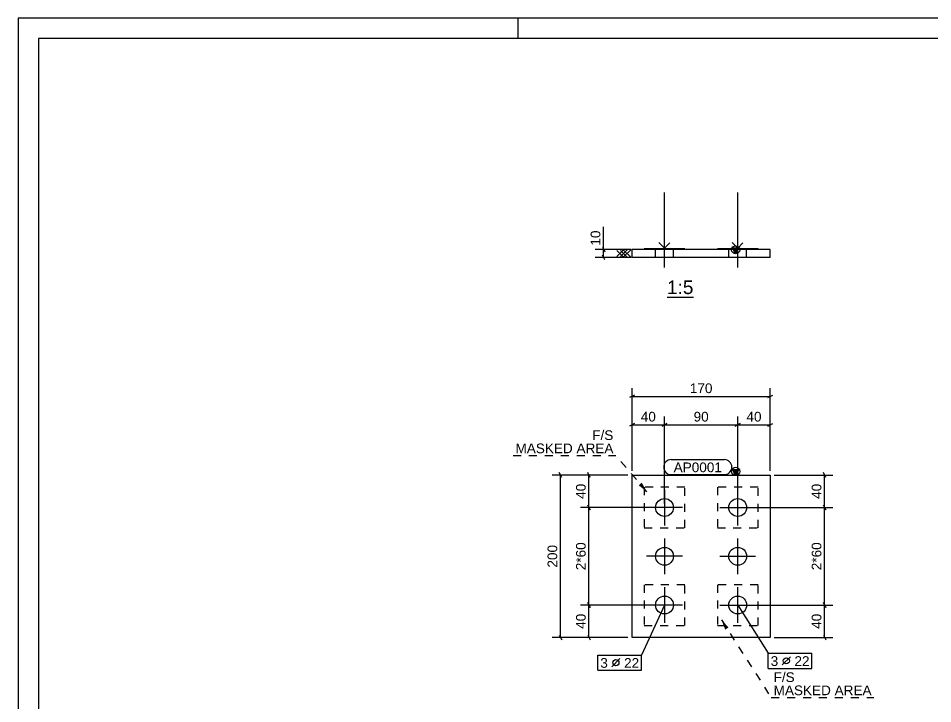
# Model space of a CAD drawing. Header units: millimetres. Extents: x 0 to 420, y 0 to 297.
# Drawn here: x 0 to 225, y 128.3 to 297 of the extents above; entities that cross this region are included whole.
import ezdxf

# ---------------------------------------------------------------- set-up
doc = ezdxf.new("R2010")
doc.units = ezdxf.units.MM
doc.linetypes.add('DXK_LINE_DOT2', pattern=[3.9198, 1.9599, -1.9599])
doc.styles.add('ARIAL', font='ARIAL.TTF', dxfattribs={"height": 0.2})

# ---------------------------------------------------------------- blocks, each defined once
blk = doc.blocks.new('Unknown-43706508-1446')
at = {"color": 5, "linetype": 'Continuous'}
for p, q in [((420, 297), (0, 297)), ((0, 297), (0, 0)), ((415, 292), (5, 292)), ((5, 292), (5, 5))]:
    blk.add_line(p, q, dxfattribs=at)
at = {"color": 7, "linetype": 'Continuous'}
blk.add_line((123, 292), (123, 297), dxfattribs=at)
blk = doc.blocks.new('Unknown-43706508-12 - 1166')
at = {"color": 6, "linetype": 'Continuous'}
blk.add_line((159.6, 228.36), (166.08, 228.36), dxfattribs=at)
at = {"color": 0, "linetype": 'Continuous'}
blk.add_wipeout([(166.08, 229.11), (166.08, 232.61), (159.6, 232.61), (159.6, 229.11)], dxfattribs=at)
at = {"color": 6, "linetype": 'Continuous', "style": 'ARIAL'}
blk.add_text('1:5', height=3.343, dxfattribs=at).set_placement((159.6, 229.11))
blk = doc.blocks.new('Bolt-43706508-1159 - 1155')
at = {"color": 3, "linetype": 'Continuous'}
for p, q in [((158.99, 180.96), (158.99, 172.16)), ((163.39, 176.56), (154.59, 176.56)), ((158.99, 168.96), (158.99, 160.16)), ((163.39, 164.56), (154.59, 164.56)), ((158.99, 156.96), (158.99, 148.16)), ((163.39, 152.56), (154.59, 152.56))]:
    blk.add_line(p, q, dxfattribs=at)
for centre in [(158.99, 176.56), (158.99, 164.56), (158.99, 152.56)]:
    blk.add_circle(centre, 2.2, dxfattribs=at)
blk = doc.blocks.new('Part-43706508-1158 - 1155')
at = {"linetype": 'Continuous'}
blk.add_hatch(color=2, dxfattribs=at).paths.add_polyline_path([(176.49, 184.56), (175.69, 185.96), (177.29, 185.96)])
at = {"color": 2, "linetype": 'Continuous'}
for p, q in [((150.99, 144.56), (150.99, 184.56)), ((150.99, 184.56), (184.99, 184.56)), ((176.49, 184.56), (175.69, 185.96)), ((175.69, 185.96), (177.29, 185.96)), ((177.29, 185.96), (176.49, 184.56)), ((184.99, 184.56), (184.99, 144.56)), ((184.99, 144.56), (150.99, 144.56))]:
    blk.add_line(p, q, dxfattribs=at)
blk.add_circle((176.49, 185.46), 1, dxfattribs=at)
blk = doc.blocks.new('Bolt-43706508-1160 - 1155')
at = {"color": 3, "linetype": 'Continuous'}
for p, q in [((176.99, 172.16), (176.99, 180.96)), ((172.59, 176.56), (181.39, 176.56)), ((176.99, 160.16), (176.99, 168.96)), ((172.59, 164.56), (181.39, 164.56)), ((176.99, 148.16), (176.99, 156.96)), ((172.59, 152.56), (181.39, 152.56))]:
    blk.add_line(p, q, dxfattribs=at)
for centre in [(176.99, 176.56), (176.99, 164.56), (176.99, 152.56)]:
    blk.add_circle(centre, 2.2, dxfattribs=at)
blk = doc.blocks.new('Surfacing-43706508-1161 - 1155')
at = {"color": 246, "linetype": 'DXK_LINE_DOT2'}
for p, q in [((181.99, 181.56), (171.99, 181.56)), ((171.99, 181.56), (171.99, 171.56)), ((181.99, 171.56), (181.99, 181.56)), ((171.99, 171.56), (181.99, 171.56))]:
    blk.add_line(p, q, dxfattribs=at)
blk = doc.blocks.new('Surfacing-43706508-1162 - 1155')
at = {"color": 246, "linetype": 'DXK_LINE_DOT2'}
for p, q in [((181.99, 157.56), (171.99, 157.56)), ((171.99, 157.56), (171.99, 147.56)), ((181.99, 147.56), (181.99, 157.56)), ((171.99, 147.56), (181.99, 147.56))]:
    blk.add_line(p, q, dxfattribs=at)
blk = doc.blocks.new('Surfacing-43706508-1163 - 1155')
at = {"color": 246, "linetype": 'DXK_LINE_DOT2'}
for p, q in [((163.99, 181.56), (153.99, 181.56)), ((153.99, 181.56), (153.99, 171.56)), ((163.99, 171.56), (163.99, 181.56)), ((153.99, 171.56), (163.99, 171.56))]:
    blk.add_line(p, q, dxfattribs=at)
blk = doc.blocks.new('Surfacing-43706508-1164 - 1155')
at = {"color": 246, "linetype": 'DXK_LINE_DOT2'}
for p, q in [((163.99, 157.56), (153.99, 157.56)), ((153.99, 157.56), (153.99, 147.56)), ((163.99, 147.56), (163.99, 157.56)), ((153.99, 147.56), (163.99, 147.56))]:
    blk.add_line(p, q, dxfattribs=at)
blk = doc.blocks.new('Bolt-43706508-1168 - 1166')
at = {"color": 3, "linetype": 'Continuous'}
for p, q in [((158.99, 235.61), (158.99, 254.11)), ((158.99, 235.61), (158.99, 254.11)), ((158.99, 235.61), (158.99, 254.11)), ((156.79, 238.11), (156.79, 240.11)), ((156.79, 238.11), (156.79, 240.11)), ((156.79, 238.11), (156.79, 240.11)), ((161.19, 238.11), (161.19, 240.11)), ((161.19, 238.11), (161.19, 240.11)), ((161.19, 238.11), (161.19, 240.11))]:
    blk.add_line(p, q, dxfattribs=at)
blk = doc.blocks.new('Part-43706508-1167 - 1166')
at = {"linetype": 'Continuous'}
blk.add_hatch(color=2, dxfattribs=at).paths.add_polyline_path([(176.49, 239.11), (175.69, 240.51), (177.29, 240.51)])
at = {"color": 2, "linetype": 'Continuous'}
for p, q in [((158.99, 240.41), (157.59, 241.81)), ((158.99, 240.41), (160.29, 241.71)), ((176.99, 240.41), (175.59, 241.81)), ((176.99, 240.41), (178.29, 241.71)), ((150.99, 238.11), (150.99, 240.11)), ((184.99, 240.11), (150.99, 240.11)), ((176.49, 239.11), (175.69, 240.51)), ((175.69, 240.51), (177.29, 240.51)), ((177.29, 240.51), (176.49, 239.11)), ((184.99, 238.11), (184.99, 240.11)), ((184.99, 238.11), (150.99, 238.11))]:
    blk.add_line(p, q, dxfattribs=at)
blk.add_circle((176.49, 240.01), 1, dxfattribs=at)
blk = doc.blocks.new('Bolt-43706508-1169 - 1166')
at = {"color": 3, "linetype": 'Continuous'}
for p, q in [((176.99, 235.61), (176.99, 254.11)), ((176.99, 235.61), (176.99, 254.11)), ((176.99, 235.61), (176.99, 254.11)), ((174.79, 238.11), (174.79, 240.11)), ((174.79, 238.11), (174.79, 240.11)), ((174.79, 238.11), (174.79, 240.11)), ((179.19, 238.11), (179.19, 240.11)), ((179.19, 238.11), (179.19, 240.11)), ((179.19, 238.11), (179.19, 240.11))]:
    blk.add_line(p, q, dxfattribs=at)
blk = doc.blocks.new('Surfacing-43706508-1170 - 1166')
at = {"color": 7, "linetype": 'Continuous'}
for p, q in [((171.99, 240.11), (171.99, 240.21)), ((181.99, 240.21), (171.99, 240.21)), ((181.99, 240.11), (181.99, 240.21))]:
    blk.add_line(p, q, dxfattribs=at)
at = {"color": 246, "linetype": 'DXK_LINE_DOT2'}
blk.add_line((181.99, 240.11), (171.99, 240.11), dxfattribs=at)
blk = doc.blocks.new('Surfacing-43706508-1171 - 1166')
at = {"color": 7, "linetype": 'Continuous'}
for p, q in [((171.99, 240.11), (171.99, 240.21)), ((181.99, 240.21), (171.99, 240.21)), ((181.99, 240.11), (181.99, 240.21))]:
    blk.add_line(p, q, dxfattribs=at)
at = {"color": 246, "linetype": 'DXK_LINE_DOT2'}
blk.add_line((181.99, 240.11), (171.99, 240.11), dxfattribs=at)
blk = doc.blocks.new('Surfacing-43706508-1172 - 1166')
at = {"color": 7, "linetype": 'Continuous'}
for p, q in [((153.99, 240.11), (153.99, 240.21)), ((163.99, 240.21), (153.99, 240.21)), ((163.99, 240.11), (163.99, 240.21))]:
    blk.add_line(p, q, dxfattribs=at)
at = {"color": 246, "linetype": 'DXK_LINE_DOT2'}
blk.add_line((163.99, 240.11), (153.99, 240.11), dxfattribs=at)
blk = doc.blocks.new('Surfacing-43706508-1173 - 1166')
at = {"color": 7, "linetype": 'Continuous'}
for p, q in [((153.99, 240.11), (153.99, 240.21)), ((163.99, 240.21), (153.99, 240.21)), ((163.99, 240.11), (163.99, 240.21))]:
    blk.add_line(p, q, dxfattribs=at)
at = {"color": 246, "linetype": 'DXK_LINE_DOT2'}
blk.add_line((163.99, 240.11), (153.99, 240.11), dxfattribs=at)
blk = doc.blocks.new('StraightDimension-43706508-1226 - 1155')
at = {"color": 7, "linetype": 'Continuous'}
for p, q in [((149.99, 184.56), (131.34, 184.56)), ((133.69, 183.96), (133.09, 185.16)), ((133.39, 144.56), (133.39, 184.56)), ((149.99, 144.56), (131.34, 144.56)), ((133.09, 145.16), (133.69, 143.96))]:
    blk.add_line(p, q, dxfattribs=at)
at = {"color": 0}
blk.add_wipeout([(133.09, 167.84), (129.59, 167.84), (129.59, 161.28), (133.09, 161.28)], dxfattribs=at)
at = {"color": 7, "style": 'ARIAL'}
blk.add_text('200', height=2.388, rotation=90.0002, dxfattribs=at).set_placement((132.59, 161.78))
blk = doc.blocks.new('StraightDimension-43706508-2013 - 1155')
at = {"color": 7, "linetype": 'Continuous'}
for p, q in [((198.67, 151.96), (198.07, 153.16)), ((177.99, 152.56), (200.37, 152.56)), ((198.37, 144.56), (198.37, 152.56)), ((185.99, 144.56), (200.37, 144.56)), ((198.07, 145.16), (198.67, 143.96))]:
    blk.add_line(p, q, dxfattribs=at)
at = {"color": 0}
blk.add_wipeout([(198.07, 150.91), (194.57, 150.91), (194.57, 146.2), (198.07, 146.2)], dxfattribs=at)
at = {"color": 7, "style": 'ARIAL'}
blk.add_text('40', height=2.388, rotation=90.0002, dxfattribs=at).set_placement((197.57, 146.7))
blk = doc.blocks.new('StraightDimension-43706508-1952 - 1155')
at = {"color": 7, "linetype": 'Continuous'}
for p, q in [((140.39, 152.56), (140.39, 164.56)), ((140.09, 153.16), (140.69, 151.96)), ((157.99, 152.56), (138.34, 152.56))]:
    blk.add_line(p, q, dxfattribs=at)
at = {"color": 0}
blk.add_wipeout([(140.09, 168.48), (136.59, 168.48), (136.59, 160.63), (140.09, 160.63)], dxfattribs=at)
at = {"color": 7, "style": 'ARIAL'}
blk.add_text('2*60', height=2.388, rotation=90.0002, dxfattribs=at).set_placement((139.59, 161.13))
blk = doc.blocks.new('StraightDimension-43706508-1230 - 1155')
at = {"color": 7, "linetype": 'Continuous'}
for p, q in [((176.99, 177.56), (176.99, 198.98)), ((184.99, 185.56), (184.99, 198.98)), ((177.59, 197.23), (176.39, 196.63)), ((176.99, 196.93), (184.99, 196.93)), ((184.39, 196.63), (185.59, 197.23))]:
    blk.add_line(p, q, dxfattribs=at)
at = {"color": 0}
blk.add_wipeout([(183.34, 197.23), (183.34, 200.73), (178.64, 200.73), (178.64, 197.23)], dxfattribs=at)
at = {"color": 7, "style": 'ARIAL'}
blk.add_text('40', height=2.388, dxfattribs=at).set_placement((179.14, 197.73))
blk = doc.blocks.new('StraightDimension-43706508-1231 - 1155')
at = {"color": 7, "linetype": 'Continuous'}
for p, q in [((158.99, 177.56), (158.99, 198.98)), ((176.99, 177.56), (176.99, 198.98)), ((159.59, 197.23), (158.39, 196.63)), ((158.99, 196.93), (176.99, 196.93)), ((176.39, 196.63), (177.59, 197.23))]:
    blk.add_line(p, q, dxfattribs=at)
at = {"color": 0}
blk.add_wipeout([(170.34, 197.23), (170.34, 200.73), (165.64, 200.73), (165.64, 197.23)], dxfattribs=at)
at = {"color": 7, "style": 'ARIAL'}
blk.add_text('90', height=2.388, dxfattribs=at).set_placement((166.14, 197.73))
blk = doc.blocks.new('StraightDimension-43706508-1953 - 1155')
at = {"color": 7, "linetype": 'Continuous'}
for p, q in [((140.69, 151.96), (140.09, 153.16)), ((157.99, 152.56), (138.34, 152.56)), ((140.39, 144.56), (140.39, 152.56)), ((149.99, 144.56), (138.34, 144.56)), ((140.09, 145.16), (140.69, 143.96))]:
    blk.add_line(p, q, dxfattribs=at)
at = {"color": 0}
blk.add_wipeout([(140.09, 150.91), (136.59, 150.91), (136.59, 146.2), (140.09, 146.2)], dxfattribs=at)
at = {"color": 7, "style": 'ARIAL'}
blk.add_text('40', height=2.388, rotation=90.0002, dxfattribs=at).set_placement((139.59, 146.7))
blk = doc.blocks.new('StraightDimension-43706508-1232 - 1155')
at = {"color": 7, "linetype": 'Continuous'}
for p, q in [((150.99, 185.56), (150.99, 198.98)), ((158.99, 177.56), (158.99, 198.98)), ((151.59, 197.23), (150.39, 196.63)), ((150.99, 196.93), (158.99, 196.93)), ((158.39, 196.63), (159.59, 197.23))]:
    blk.add_line(p, q, dxfattribs=at)
at = {"color": 0}
blk.add_wipeout([(157.34, 197.23), (157.34, 200.73), (152.64, 200.73), (152.64, 197.23)], dxfattribs=at)
at = {"color": 7, "style": 'ARIAL'}
blk.add_text('40', height=2.388, dxfattribs=at).set_placement((153.14, 197.73))
blk = doc.blocks.new('StraightDimension-43706508-1951 - 1155')
at = {"color": 7, "linetype": 'Continuous'}
for p, q in [((140.69, 175.96), (140.09, 177.16)), ((140.39, 164.56), (140.39, 176.56)), ((157.99, 176.56), (140.39, 176.56))]:
    blk.add_line(p, q, dxfattribs=at)
blk = doc.blocks.new('StraightDimension-43706508-1242 - 1155')
at = {"color": 7, "linetype": 'Continuous'}
for p, q in [((150.99, 185.56), (150.99, 205.98)), ((184.99, 185.56), (184.99, 205.98)), ((151.59, 204.23), (150.39, 203.63)), ((150.99, 203.93), (184.99, 203.93)), ((184.39, 203.63), (185.59, 204.23))]:
    blk.add_line(p, q, dxfattribs=at)
at = {"color": 0}
blk.add_wipeout([(171.27, 204.23), (171.27, 207.73), (164.71, 207.73), (164.71, 204.23)], dxfattribs=at)
at = {"color": 7, "style": 'ARIAL'}
blk.add_text('170', height=2.388, dxfattribs=at).set_placement((165.21, 204.73))
blk = doc.blocks.new('StraightDimension-43706508-1950 - 1155')
at = {"color": 7, "linetype": 'Continuous'}
for p, q in [((149.99, 184.56), (138.34, 184.56)), ((140.69, 183.96), (140.09, 185.16)), ((140.39, 176.56), (140.39, 184.56)), ((157.99, 176.56), (138.34, 176.56)), ((140.09, 177.16), (140.69, 175.96))]:
    blk.add_line(p, q, dxfattribs=at)
at = {"color": 0}
blk.add_wipeout([(140.09, 182.91), (136.59, 182.91), (136.59, 178.2), (140.09, 178.2)], dxfattribs=at)
at = {"color": 7, "style": 'ARIAL'}
blk.add_text('40', height=2.388, rotation=90.0002, dxfattribs=at).set_placement((139.59, 178.7))
blk = doc.blocks.new('StraightDimension-43706508-2010 - 1155')
at = {"color": 7, "linetype": 'Continuous'}
for p, q in [((185.99, 184.56), (200.37, 184.56)), ((198.67, 183.96), (198.07, 185.16)), ((198.37, 176.56), (198.37, 184.56)), ((177.99, 176.56), (200.37, 176.56)), ((198.07, 177.16), (198.67, 175.96))]:
    blk.add_line(p, q, dxfattribs=at)
at = {"color": 0}
blk.add_wipeout([(198.07, 182.91), (194.57, 182.91), (194.57, 178.2), (198.07, 178.2)], dxfattribs=at)
at = {"color": 7, "style": 'ARIAL'}
blk.add_text('40', height=2.388, rotation=90.0002, dxfattribs=at).set_placement((197.57, 178.7))
blk = doc.blocks.new('StraightDimension-43706508-2011 - 1155')
at = {"color": 7, "linetype": 'Continuous'}
for p, q in [((177.99, 176.56), (198.37, 176.56)), ((198.67, 175.96), (198.07, 177.16)), ((198.37, 164.56), (198.37, 176.56))]:
    blk.add_line(p, q, dxfattribs=at)
blk = doc.blocks.new('StraightDimension-43706508-2012 - 1155')
at = {"color": 7, "linetype": 'Continuous'}
for p, q in [((198.37, 152.56), (198.37, 164.56)), ((198.07, 153.16), (198.67, 151.96)), ((177.99, 152.56), (200.37, 152.56))]:
    blk.add_line(p, q, dxfattribs=at)
at = {"color": 0}
blk.add_wipeout([(198.07, 168.48), (194.57, 168.48), (194.57, 160.63), (198.07, 160.63)], dxfattribs=at)
at = {"color": 7, "style": 'ARIAL'}
blk.add_text('2*60', height=2.388, rotation=90.0002, dxfattribs=at).set_placement((197.57, 161.13))
blk = doc.blocks.new('StraightDimension-43706508-1246 - 1166')
at = {"color": 7, "linetype": 'Continuous'}
for p, q in [((149.99, 240.11), (141.94, 240.11)), ((143.69, 240.71), (144.29, 239.51)), ((144.29, 237.51), (143.69, 238.71)), ((143.99, 238.11), (143.99, 240.11)), ((148.99, 240.11), (147.24, 238.36)), ((150.74, 240.11), (147.24, 240.11)), ((148.99, 238.11), (147.24, 239.86)), ((149.87, 240.11), (148.12, 238.36)), ((149.87, 238.11), (148.12, 239.86)), ((150.74, 240.11), (148.99, 238.36)), ((150.74, 238.11), (148.99, 239.86)), ((149.99, 238.11), (141.94, 238.11)), ((150.74, 238.11), (147.24, 238.11))]:
    blk.add_line(p, q, dxfattribs=at)
at = {"color": 0}
blk.add_wipeout([(143.69, 245.25), (140.19, 245.25), (140.19, 240.54), (143.69, 240.54)], dxfattribs=at)
at = {"color": 7, "linetype": 'Continuous'}
blk.add_line((143.99, 240.11), (143.99, 245.69), dxfattribs=at)
blk.add_line((143.99, 240.11), (143.99, 245.69), dxfattribs=at)
at = {"color": 7, "style": 'ARIAL'}
blk.add_text('10', height=2.388, rotation=90.0002, dxfattribs=at).set_placement((143.19, 241.04))
blk = doc.blocks.new('Mark-43706508-1999 - 1155')
at = {"color": 0}
blk.add_wipeout([(186.95, 137.57), (186.95, 140.07), (185.1, 140.07), (185.1, 137.57)], dxfattribs=at)
blk.add_wipeout([(186.95, 137.57), (186.95, 140.07), (185.1, 140.07), (185.1, 137.57)], dxfattribs=at)
at = {"color": 3, "linetype": 'Continuous'}
for p in [(176.99, 152.56), (184.5, 136.97)]:
    blk.add_line(p, (184.5, 140.67), dxfattribs=at)
at = {"color": 0}
blk.add_wipeout([(190.2, 137.57), (190.2, 140.07), (187.7, 140.07), (187.7, 137.57)], dxfattribs=at)
at = {"color": 3, "linetype": 'Continuous'}
blk.add_circle((188.95, 138.82), 0.75, dxfattribs=at)
at = {"color": 3, "style": 'ARIAL'}
blk.add_text('3', height=2.39, dxfattribs=at).set_placement((185.1, 137.57))
at = {"color": 0}
blk.add_wipeout([(194.66, 137.57), (194.66, 140.07), (190.95, 140.07), (190.95, 137.57)], dxfattribs=at)
blk.add_wipeout([(194.66, 137.57), (194.66, 140.07), (190.95, 140.07), (190.95, 137.57)], dxfattribs=at)
at = {"color": 3, "linetype": 'Continuous'}
for p, q in [((184.5, 140.67), (195.26, 140.67)), ((187.95, 137.82), (189.95, 139.82)), ((195.26, 136.97), (195.26, 140.67)), ((184.5, 136.97), (195.26, 136.97))]:
    blk.add_line(p, q, dxfattribs=at)
at = {"color": 3, "style": 'ARIAL'}
blk.add_text('22', height=2.388, dxfattribs=at).set_placement((190.95, 137.57))
blk = doc.blocks.new('Mark-43706508-1249 - 1155')
at = {"color": 0}
blk.add_wipeout([(173.09, 185.26), (173.09, 187.76), (161.23, 187.76), (161.23, 185.26)], dxfattribs=at)
blk.add_wipeout([(173.09, 185.26), (173.09, 187.76), (161.23, 187.76), (161.23, 185.26)], dxfattribs=at)
at = {"color": 3, "linetype": 'Continuous'}
for p, q in [((160.63, 188.36), (173.69, 188.36)), ((160.63, 184.66), (173.69, 184.66))]:
    blk.add_line(p, q, dxfattribs=at)
for centre, start, end in [((160.63, 186.51), 90, 270), ((173.69, 186.51), 270, 90)]:
    blk.add_arc(centre, 1.85, start, end, dxfattribs=at)
at = {"color": 3, "style": 'ARIAL'}
blk.add_text('AP0001', height=2.388, dxfattribs=at).set_placement((161.23, 185.26))
blk = doc.blocks.new('Mark-43706508-1869 - 1155')
at = {"linetype": 'Continuous'}
blk.add_hatch(color=7, dxfattribs=at).paths.add_polyline_path([(153.38, 182.68), (154.64, 180.46), (152.63, 182.02)])
at = {"color": 0}
blk.add_wipeout([(146.39, 193.18), (146.39, 195.68), (141.2, 195.68), (141.2, 193.18)], dxfattribs=at)
blk.add_wipeout([(146.39, 193.18), (146.39, 195.68), (141.2, 195.68), (141.2, 193.18)], dxfattribs=at)
blk.add_wipeout([(146.39, 189.93), (146.39, 192.43), (122.32, 192.43), (122.32, 189.93)], dxfattribs=at)
blk.add_wipeout([(146.39, 189.93), (146.39, 192.43), (122.32, 192.43), (122.32, 189.93)], dxfattribs=at)
at = {"color": 7, "linetype": 'DXK_LINE_DOT2'}
for p in [(121.72, 189.33), (154.64, 180.46)]:
    blk.add_line(p, (146.99, 189.33), dxfattribs=at)
at = {"color": 7, "style": 'ARIAL'}
for s, height, p in [('F/', 2.388, (141.2, 193.18)), ('S', 2.39, (144.16, 193.18)), ('MASKED AREA', 2.3877, (122.32, 189.93))]:
    blk.add_text(s, height=height, dxfattribs=at).set_placement(p)
blk = doc.blocks.new('Mark-43706508-1888 - 1155')
at = {"linetype": 'Continuous'}
blk.add_hatch(color=7, dxfattribs=at).paths.add_polyline_path([(173.91, 146.51), (172.99, 148.89), (174.75, 147.05)])
at = {"color": 0}
blk.add_wipeout([(191, 133.61), (191, 136.11), (185.82, 136.11), (185.82, 133.61)], dxfattribs=at)
blk.add_wipeout([(191, 133.61), (191, 136.11), (185.82, 136.11), (185.82, 133.61)], dxfattribs=at)
blk.add_wipeout([(209.89, 130.36), (209.89, 132.86), (185.82, 132.86), (185.82, 130.36)], dxfattribs=at)
blk.add_wipeout([(209.89, 130.36), (209.89, 132.86), (185.82, 132.86), (185.82, 130.36)], dxfattribs=at)
at = {"color": 7, "linetype": 'DXK_LINE_DOT2'}
for p, q in [((172.99, 148.89), (185.22, 129.76)), ((185.22, 129.76), (210.49, 129.76))]:
    blk.add_line(p, q, dxfattribs=at)
at = {"color": 7, "style": 'ARIAL'}
for s, height, p in [('F/', 2.388, (185.82, 133.61)), ('S', 2.39, (188.78, 133.61)), ('MASKED AREA', 2.3877, (185.82, 130.36))]:
    blk.add_text(s, height=height, dxfattribs=at).set_placement(p)
blk = doc.blocks.new('Mark-43706508-2003 - 1155')
at = {"color": 0}
blk.add_wipeout([(145.03, 137.11), (145.03, 139.61), (143.18, 139.61), (143.18, 137.11)], dxfattribs=at)
blk.add_wipeout([(145.03, 137.11), (145.03, 139.61), (143.18, 139.61), (143.18, 137.11)], dxfattribs=at)
at = {"color": 3, "linetype": 'Continuous'}
blk.add_line((142.58, 136.51), (142.58, 140.21), dxfattribs=at)
at = {"color": 0}
blk.add_wipeout([(148.28, 137.11), (148.28, 139.61), (145.78, 139.61), (145.78, 137.11)], dxfattribs=at)
at = {"color": 3, "linetype": 'Continuous'}
blk.add_circle((147.03, 138.36), 0.75, dxfattribs=at)
at = {"color": 3, "style": 'ARIAL'}
blk.add_text('3', height=2.39, dxfattribs=at).set_placement((143.18, 137.11))
at = {"color": 0}
blk.add_wipeout([(152.74, 137.11), (152.74, 139.61), (149.03, 139.61), (149.03, 137.11)], dxfattribs=at)
blk.add_wipeout([(152.74, 137.11), (152.74, 139.61), (149.03, 139.61), (149.03, 137.11)], dxfattribs=at)
at = {"color": 3, "linetype": 'Continuous'}
for p, q in [((158.99, 152.56), (153.34, 140.21)), ((142.58, 140.21), (153.34, 140.21)), ((153.34, 136.51), (153.34, 140.21)), ((146.03, 137.36), (148.03, 139.36)), ((142.58, 136.51), (153.34, 136.51))]:
    blk.add_line(p, q, dxfattribs=at)
at = {"color": 3, "style": 'ARIAL'}
blk.add_text('22', height=2.388, dxfattribs=at).set_placement((149.03, 137.11))

msp = doc.modelspace()

# ---------------------------------------------------------------- block references
for name in ['Unknown-43706508-1446', 'Bolt-43706508-1168 - 1166', 'Bolt-43706508-1169 - 1166', 'Part-43706508-1167 - 1166', 'Surfacing-43706508-1172 - 1166', 'Surfacing-43706508-1173 - 1166', 'Surfacing-43706508-1170 - 1166', 'Surfacing-43706508-1171 - 1166', 'Part-43706508-1158 - 1155', 'Surfacing-43706508-1163 - 1155', 'Bolt-43706508-1159 - 1155', 'Surfacing-43706508-1161 - 1155', 'Bolt-43706508-1160 - 1155', 'Surfacing-43706508-1164 - 1155', 'Surfacing-43706508-1162 - 1155']:
    msp.add_blockref(name, (0, 0))

# ---------------------------------------------------------------- next in the draw order: block references
for name in ['StraightDimension-43706508-1246 - 1166', 'Unknown-43706508-12 - 1166', 'StraightDimension-43706508-1230 - 1155', 'StraightDimension-43706508-1226 - 1155', 'StraightDimension-43706508-2013 - 1155']:
    msp.add_blockref(name, (0, 0))

# ---------------------------------------------------------------- next in the draw order: block references
for name in ['StraightDimension-43706508-1231 - 1155', 'StraightDimension-43706508-1952 - 1155']:
    msp.add_blockref(name, (0, 0))

# ---------------------------------------------------------------- next in the draw order: block references
for name in ['StraightDimension-43706508-1232 - 1155', 'StraightDimension-43706508-1953 - 1155']:
    msp.add_blockref(name, (0, 0))

# ---------------------------------------------------------------- next in the draw order: block references
for name in ['StraightDimension-43706508-1242 - 1155', 'StraightDimension-43706508-1951 - 1155', 'Mark-43706508-2003 - 1155']:
    msp.add_blockref(name, (0, 0))

# ---------------------------------------------------------------- next in the draw order: block references
for name in ['StraightDimension-43706508-1950 - 1155', 'StraightDimension-43706508-2010 - 1155']:
    msp.add_blockref(name, (0, 0))

# ---------------------------------------------------------------- next in the draw order: block references
for name in ['Mark-43706508-1869 - 1155', 'Mark-43706508-1249 - 1155', 'StraightDimension-43706508-2011 - 1155']:
    msp.add_blockref(name, (0, 0))

# ---------------------------------------------------------------- next in the draw order: block references
msp.add_blockref('StraightDimension-43706508-2012 - 1155', (0, 0))

# ---------------------------------------------------------------- next in the draw order: block references
msp.add_blockref('Mark-43706508-1999 - 1155', (0, 0))

# ---------------------------------------------------------------- next in the draw order: block references
msp.add_blockref('Mark-43706508-1888 - 1155', (0, 0))

doc.saveas('drawing.dxf')
